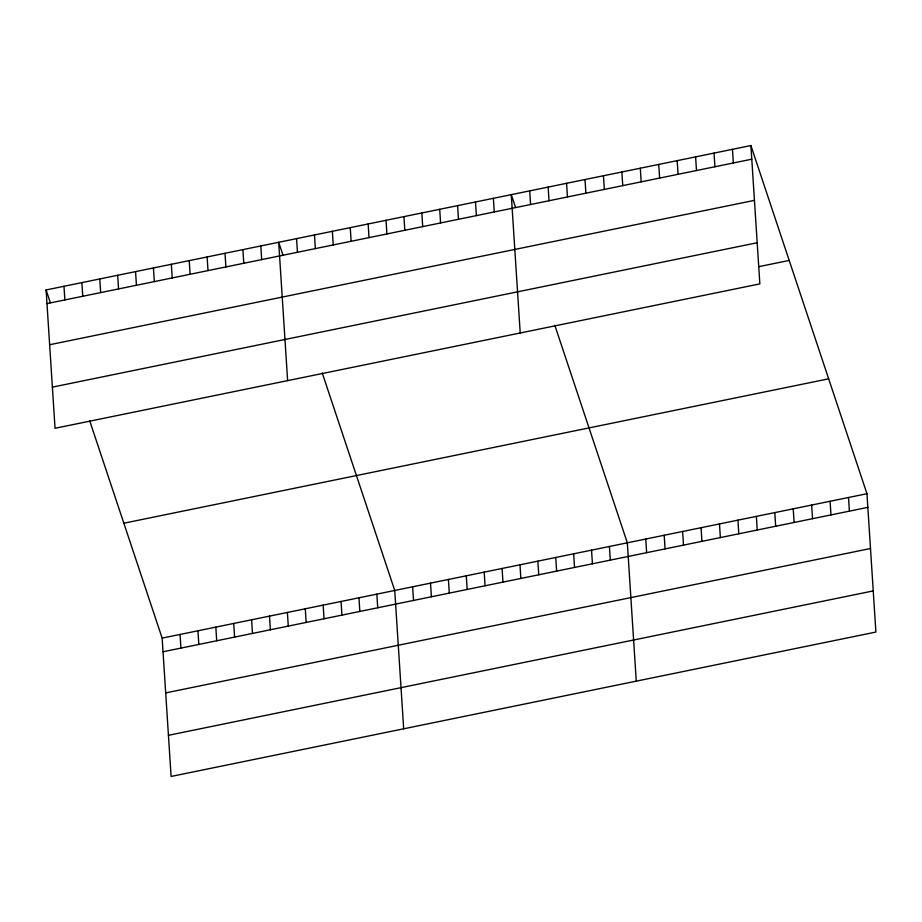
<?xml version="1.0" encoding="UTF-8"?>
<svg xmlns="http://www.w3.org/2000/svg" width="922" height="922" viewBox="0 0 922 922"><rect width="100%" height="100%" fill="white"/><g stroke="black" fill="none" stroke-linecap="round" stroke-linejoin="round"><path stroke-width="1.38" d="M750.9 145.549L759.855 283.884L55.043 428.281L46.1 289.946L750.9 145.549L866.957 493.719L875.9 632.054L171.1 776.451L162.145 638.116L89.653 420.616M46.987 303.592L751.787 159.195M49.638 344.736L754.45 200.351M52.381 387.136L757.193 242.74M758.921 266.642L789.197 260.442M123.859 523.212L828.659 378.815M162.145 638.116L866.957 493.719M163.033 651.762L867.833 507.365M165.695 692.906L870.495 548.509M168.438 735.307L873.238 590.91M515.525 207.404L511.272 194.646L520.215 332.98M554.825 325.316L627.317 542.804L636.272 681.151M282.939 255.06L278.686 242.29L287.629 380.636M322.239 372.972L394.731 590.46L403.686 728.806M46.1 289.946L50.353 302.704M848.517 497.488L849.404 511.145M830.088 501.268L830.976 514.914M811.648 505.049L812.536 518.694M793.22 508.817L794.107 522.474M774.791 512.597L775.667 526.243M756.351 516.378L757.239 530.023M732.471 149.318L733.347 162.975M737.923 520.146L738.799 533.803M714.031 153.098L714.919 166.755M719.483 523.927L720.37 537.584M695.603 156.878L696.49 170.524M701.054 527.707L701.942 541.352M677.174 160.659L678.05 174.304M682.626 531.475L683.502 545.133M658.734 164.427L659.622 178.084M664.186 535.256L665.073 548.913M640.306 168.207L641.182 181.853M621.866 171.988L622.753 185.633M645.757 539.036L646.633 552.681M603.437 175.756L604.325 189.413M609.43 546.481L610.318 560.127M585.009 179.536L585.885 193.182M591.544 550.146L592.42 563.791M566.569 183.317L567.456 196.962M573.645 553.811L574.533 567.456M548.141 187.085L549.016 200.742M555.759 557.476L556.634 571.121M529.701 190.866L530.588 204.511M537.86 561.141L538.748 574.786M519.973 564.806L520.861 578.451M493.374 198.311L494.261 211.956M502.087 568.471L502.963 582.116M475.487 201.976L476.374 215.621M484.188 572.136L485.076 585.781M457.6 205.641L458.476 219.286M466.302 575.801L467.177 589.446M439.702 209.306L440.589 222.951M448.415 579.465L449.291 593.111M421.815 212.97L422.702 226.616M430.516 583.13L431.404 596.776M403.928 216.635L404.804 230.281M412.63 586.795L413.505 600.441M386.03 220.3L386.917 233.946M368.143 223.965L369.019 237.611M376.844 594.125L377.732 607.771M350.245 227.63L351.132 241.276M358.958 597.79L359.834 611.436M332.358 231.295L333.245 244.941M341.059 601.455L341.947 615.112M314.471 234.96L315.347 248.606M323.173 605.12L324.048 618.777M296.573 238.625L297.46 252.282M305.274 608.785L306.162 622.442M287.387 612.45L288.275 626.107M260.799 245.955L261.675 259.612M269.501 616.115L270.377 629.772M242.901 249.62L243.788 263.277M251.602 619.78L252.49 633.437M225.014 253.285L225.89 266.942M233.715 623.445L234.603 637.102M207.116 256.95L208.003 270.607M215.829 627.11L216.705 640.767M189.229 260.615L190.116 274.272M197.93 630.775L198.818 644.432M171.342 264.28L172.218 277.937M180.044 634.44L180.919 648.097M153.444 267.945L154.331 281.602M135.557 271.61L136.433 285.267M117.67 275.286L118.546 288.932M99.772 278.951L100.659 292.597M81.885 282.616L82.761 296.262M63.987 286.281L64.874 299.927"/></g></svg>
